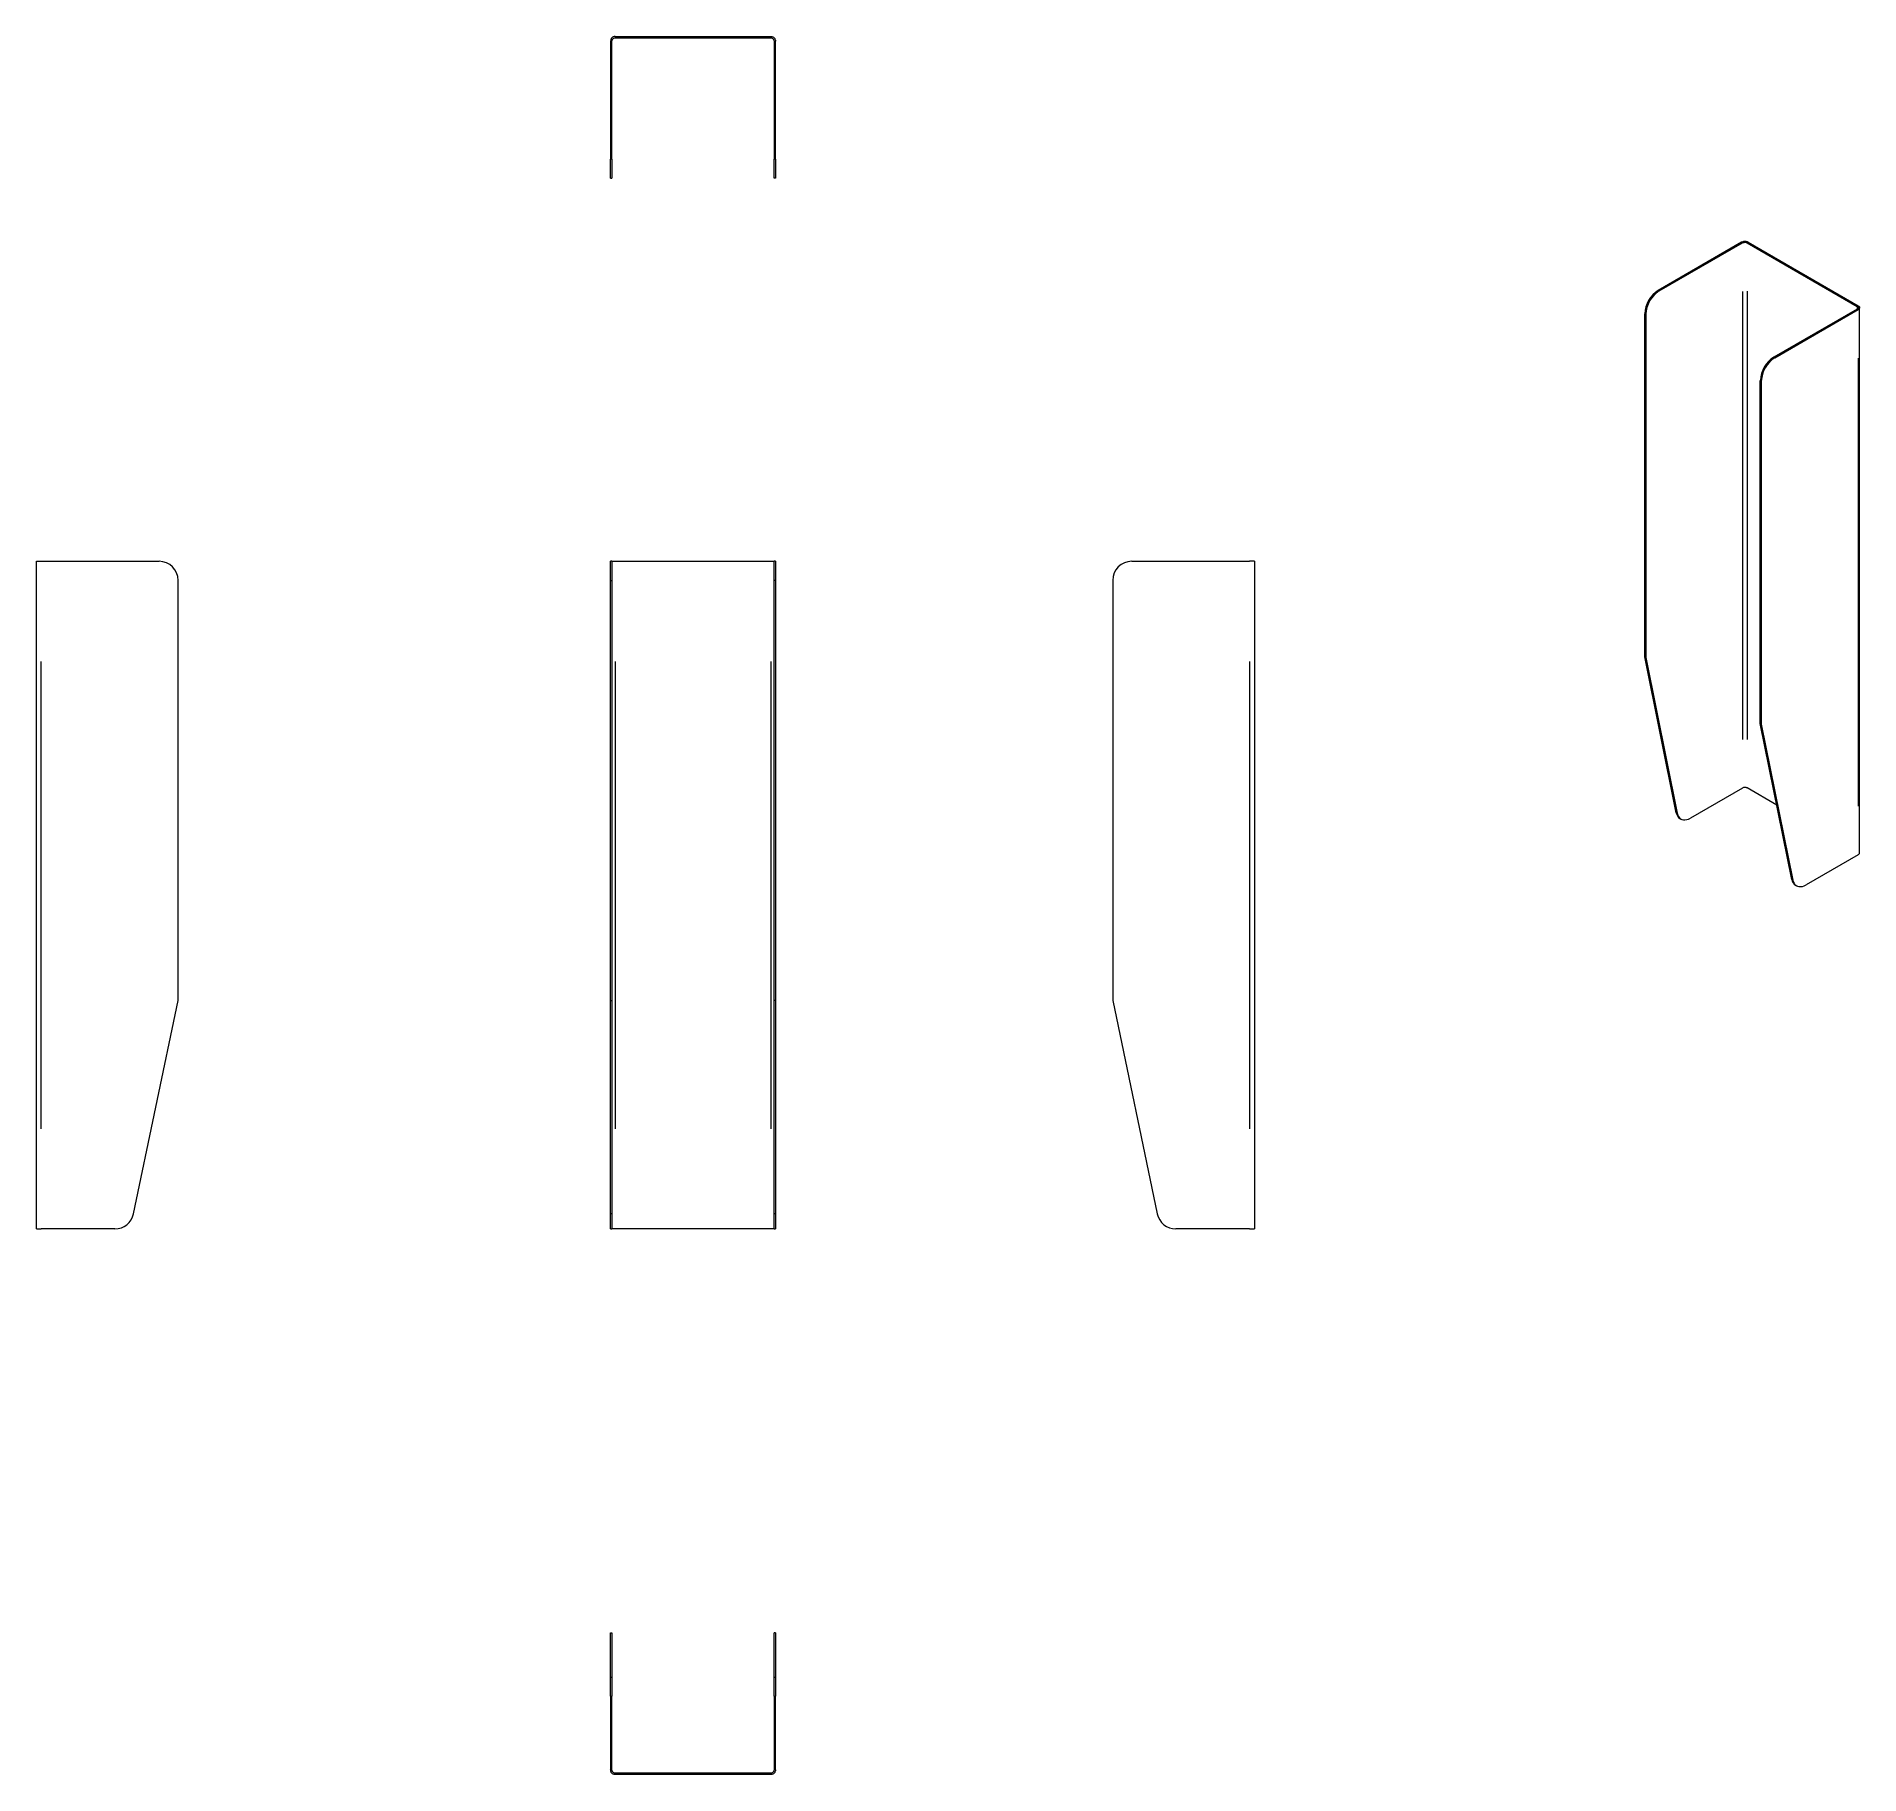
# Model space of a CAD drawing. Header units: millimetres. Extents: x 2390 to 4301, y 2300 to 4122.
import ezdxf

# ---------------------------------------------------------------- set-up
doc = ezdxf.new("R2010")
doc.units = ezdxf.units.MM

msp = doc.modelspace()

# ---------------------------------------------------------------- linework, layer by layer
at = {"color": 7, "linetype": 'Continuous', "lineweight": 15}
for p, q in [((2991.8, 4117.1), (2991.8, 3993.6)), ((2993.2, 3993.6), (2993.2, 4117.1)), ((2996.5, 4122.1), (3159.8, 4122.1)), ((2996.5, 4120.6), (3159.8, 4120.6)), ((3163.1, 4117.1), (3163.1, 3993.6)), ((3164.6, 3993.6), (3164.6, 4117.1)), ((2991.8, 3973.6), (2991.8, 3993.6)), ((2993.2, 3993.6), (2993.2, 3973.6)), ((3163.1, 3973.6), (3163.1, 3993.6)), ((3164.6, 3993.6), (3164.6, 3973.6)), ((2991.8, 3973.6), (2993.2, 3973.6)), ((3164.6, 3973.6), (3163.1, 3973.6)), ((4177.4, 3906.3), (4090.1, 3855.9)), ((4091.1, 3855.3), (4178.4, 3905.7)), ((4183.2, 3905.8), (4298.7, 3839.1)), ((4184.3, 3906.4), (4299.7, 3839.7)), ((4075.9, 3471.5), (4075.9, 3831.4)), ((4076.9, 3830.8), (4076.9, 3471)), ((4298.6, 3836.3), (4211.2, 3785.9)), ((4212.3, 3785.3), (4299.6, 3835.7)), ((4301.1, 3266.2), (4301.1, 3837.8)), ((4197.1, 3401.6), (4197.1, 3761.4)), ((4198.1, 3760.8), (4198.1, 3401)), ((2389.9, 2871.8), (2389.9, 3571.8)), ((2394.9, 3571.8), (2518.4, 3571.8)), ((2993.2, 3571.8), (2991.8, 3571.8)), ((2991.8, 3551.8), (2991.8, 3571.8)), ((2993.2, 3571.8), (2993.2, 3551.8)), ((2996.5, 3571.8), (3159.8, 3571.8)), ((3164.6, 3571.8), (3163.1, 3571.8)), ((3163.1, 3551.8), (3163.1, 3571.8)), ((3164.6, 3571.8), (3164.6, 3551.8)), ((3538.2, 3571.8), (3661.7, 3571.8)), ((3666.7, 3571.8), (3666.7, 2871.8)), ((2538.4, 3111.2), (2538.4, 3551.8)), ((2991.8, 3111.2), (2991.8, 3551.8)), ((2993.2, 3551.8), (2993.2, 3111.2)), ((3163.1, 3111.2), (3163.1, 3551.8)), ((3164.6, 3551.8), (3164.6, 3111.2)), ((3518.2, 3551.8), (3518.2, 3111.2)), ((4075.9, 3471.5), (4076.9, 3471)), ((4108.9, 3308.2), (4075.9, 3471.5)), ((4076.9, 3471), (4109.9, 3307.6)), ((4198.1, 3401), (4197.1, 3401.6)), ((4230.1, 3238.2), (4197.1, 3401.6)), ((4198.1, 3401), (4231.1, 3237.6)), ((4178.4, 3334.1), (4123.8, 3302.6)), ((4214.3, 3316.2), (4183.2, 3334.2)), ((4112.8, 3302.2), (4113.8, 3301.6)), ((4299.6, 3264.1), (4245, 3232.6)), ((4234, 3232.2), (4235, 3231.6)), ((2491.7, 2887.8), (2538.4, 3111.2)), ((2991.8, 2887.8), (2991.8, 3111.2)), ((2991.8, 3111.2), (2993.2, 3111.2)), ((2993.2, 3111.2), (2993.2, 2887.8)), ((3164.6, 3111.2), (3163.1, 3111.2)), ((3163.1, 2887.8), (3163.1, 3111.2)), ((3164.6, 3111.2), (3164.6, 2887.8)), ((3518.2, 3111.2), (3564.9, 2887.8)), ((2991.8, 2871.8), (2991.8, 2887.8)), ((2993.2, 2887.8), (2993.2, 2871.8)), ((3163.1, 2871.8), (3163.1, 2887.8)), ((3164.6, 2887.8), (3164.6, 2871.8)), ((2472.1, 2871.8), (2394.9, 2871.8)), ((2991.8, 2871.8), (2993.2, 2871.8)), ((3159.8, 2871.8), (2996.5, 2871.8)), ((3163.1, 2871.8), (3164.6, 2871.8)), ((3661.7, 2871.8), (3584.5, 2871.8)), ((2991.8, 2448.2), (2993.2, 2448.2)), ((2991.8, 2401.6), (2991.8, 2448.2)), ((2993.2, 2448.2), (2993.2, 2401.6)), ((3164.6, 2448.2), (3163.1, 2448.2)), ((3163.1, 2401.6), (3163.1, 2448.2)), ((3164.6, 2448.2), (3164.6, 2401.6)), ((2991.8, 2382), (2991.8, 2401.6)), ((2993.2, 2401.6), (2993.2, 2382)), ((3163.1, 2382), (3163.1, 2401.6)), ((3164.6, 2401.6), (3164.6, 2382)), ((2991.8, 2382), (2991.8, 2304.7)), ((2993.2, 2304.7), (2993.2, 2382)), ((3163.1, 2382), (3163.1, 2304.7)), ((3164.6, 2304.7), (3164.6, 2382)), ((3159.8, 2301.2), (2996.5, 2301.2)), ((3159.8, 2299.7), (2996.5, 2299.7))]:
    msp.add_line(p, q, dxfattribs=at)
at = {"color": 8, "linetype": 'Continuous', "lineweight": 15}
for p, q in [((2993, 3993.6), (2992, 3993.6)), ((3164.4, 3993.6), (3163.4, 3993.6)), ((4090.9, 3855.4), (4090.2, 3855.8)), ((4178.4, 3854.8), (4178.4, 3385)), ((4183.2, 3854.9), (4183.2, 3385.1)), ((4076, 3831.3), (4076.8, 3830.9)), ((4298.7, 3838.9), (4298.7, 3836.6)), ((4212.1, 3785.4), (4211.4, 3785.8)), ((4299.6, 3784.8), (4299.6, 3315.1)), ((4198, 3760.9), (4197.2, 3761.3)), ((2992, 3551.8), (2993, 3551.8)), ((3164.4, 3551.8), (3163.4, 3551.8)), ((2394.9, 2976.8), (2394.9, 3466.8)), ((2996.5, 3466.8), (2996.5, 2976.8)), ((3159.8, 3466.8), (3159.8, 2976.8)), ((3661.7, 3466.8), (3661.7, 2976.8)), ((4109.8, 3307.7), (4109.1, 3308.1)), ((4231, 3237.7), (4230.2, 3238.1)), ((2993, 2887.8), (2992, 2887.8)), ((3164.4, 2887.8), (3163.4, 2887.8)), ((2993, 2401.6), (2992, 2401.6)), ((3164.4, 2401.6), (3163.4, 2401.6)), ((2992, 2382), (2993, 2382)), ((3163.4, 2382), (3164.4, 2382))]:
    msp.add_line(p, q, dxfattribs=at)
at = {"color": 7, "linetype": 'Continuous', "lineweight": 15, "flags": 128}
for points in [[(4109.9, 3307.6), (4110.5, 3305.7), (4111.2, 3304.1), (4112.2, 3302.8), (4113.4, 3301.8), (4114.9, 3301.1), (4116.4, 3300.7), (4118.1, 3300.7), (4120, 3301), (4121.9, 3301.6), (4123.8, 3302.6)], [(4231.1, 3237.6), (4231.6, 3235.8), (4232.4, 3234.2), (4233.4, 3232.9), (4234.6, 3231.8), (4236, 3231.1), (4237.6, 3230.8), (4239.3, 3230.7), (4241.2, 3231), (4243, 3231.7), (4245, 3232.6)]]:
    msp.add_lwpolyline(points, dxfattribs=at)
at = {"color": 7, "linetype": 'Continuous', "lineweight": 15}
for centre, radius, start, end in [((4106.5, 3830), 30.6, 122.4871, 177.5129), ((4107.5, 3829.5), 30.6, 122.4873, 177.5127), ((4227.7, 3760.1), 30.6, 122.4871, 177.5129), ((4228.7, 3759.5), 30.6, 122.4873, 177.5127), ((2518.4, 3551.8), 20, 360, 90), ((3538.2, 3551.8), 20, 90, 180), ((4117.4, 3309.4), 8.52, 188.0146, 237.3701), ((4238.6, 3239.4), 8.52, 188.0146, 237.3701), ((2472.1, 2891.8), 20, 270, 348.1983), ((3584.5, 2891.8), 20, 191.8017, 270)]:
    msp.add_arc(centre, radius, start, end, dxfattribs=at)
for points, knots in [([(2996.5, 4122.1), (2996, 4122.1), (2995.4, 4122), (2994.5, 4121.7), (2994.2, 4121.5), (2993.6, 4121.1), (2993.4, 4120.9), (2992.9, 4120.4), (2992.7, 4120.2), (2992.4, 4119.6), (2992.2, 4119.3), (2991.9, 4118.4), (2991.8, 4117.7), (2991.8, 4117.1)], [0, 0, 0, 0, 0.25, 0.25, 0.375, 0.375, 0.5, 0.5, 0.625, 0.625, 0.75, 0.75, 1, 1, 1, 1]), ([(2993.2, 4117.1), (2993.2, 4117.5), (2993.3, 4118), (2993.6, 4118.8), (2993.8, 4119.3), (2994.5, 4119.9), (2994.9, 4120.2), (2995.7, 4120.6), (2996.1, 4120.6), (2996.5, 4120.6)], [0, 0, 0, 0, 0.25, 0.25, 0.5, 0.5, 0.75, 0.75, 1, 1, 1, 1]), ([(3159.8, 4122.1), (3160.4, 4122.1), (3161, 4122), (3161.9, 4121.7), (3162.1, 4121.5), (3162.7, 4121.1), (3162.9, 4120.9), (3163.4, 4120.4), (3163.6, 4120.2), (3164, 4119.6), (3164.1, 4119.3), (3164.5, 4118.4), (3164.6, 4117.7), (3164.6, 4117.1)], [0, 0, 0, 0, 0.25, 0.25, 0.375, 0.375, 0.5, 0.5, 0.625, 0.625, 0.75, 0.75, 1, 1, 1, 1]), ([(3159.8, 4120.6), (3160.2, 4120.6), (3160.6, 4120.6), (3161.4, 4120.2), (3161.8, 4119.9), (3162.5, 4119.3), (3162.7, 4118.8), (3163.1, 4118), (3163.1, 4117.5), (3163.1, 4117.1)], [0, 0, 0, 0, 0.25, 0.25, 0.5, 0.5, 0.75, 0.75, 1, 1, 1, 1]), ([(4184.3, 3906.4), (4183.9, 3906.6), (4183.4, 3906.8), (4182.5, 3907), (4182.2, 3907.1), (4181.5, 3907.1), (4181.2, 3907.2), (4180.5, 3907.1), (4180.2, 3907.1), (4179.5, 3907), (4179.2, 3907), (4178.3, 3906.7), (4177.8, 3906.5), (4177.4, 3906.3)], [0, 0, 0, 0, 0.25, 0.25, 0.375, 0.375, 0.5, 0.5, 0.625, 0.625, 0.75, 0.75, 1, 1, 1, 1]), ([(4178.4, 3905.7), (4178.7, 3905.9), (4179.1, 3906), (4179.9, 3906.2), (4180.4, 3906.3), (4181.3, 3906.3), (4181.8, 3906.3), (4182.6, 3906.1), (4183, 3905.9), (4183.2, 3905.8)], [0, 0, 0, 0, 0.25, 0.25, 0.5, 0.5, 0.75, 0.75, 1, 1, 1, 1]), ([(4298.7, 3839.1), (4299, 3838.9), (4299.2, 3838.7), (4299.5, 3838.3), (4299.6, 3838), (4299.6, 3837.5), (4299.5, 3837.2), (4299.1, 3836.7), (4298.9, 3836.5), (4298.6, 3836.3)], [0, 0, 0, 0, 0.25, 0.25, 0.5, 0.5, 0.75, 0.75, 1, 1, 1, 1]), ([(4299.7, 3839.7), (4300.1, 3839.5), (4300.5, 3839.2), (4300.9, 3838.7), (4301, 3838.5), (4301.1, 3838.1), (4301.1, 3837.9), (4301.1, 3837.5), (4301, 3837.4), (4300.9, 3837), (4300.8, 3836.8), (4300.4, 3836.3), (4300, 3836), (4299.6, 3835.7)], [0, 0, 0, 0, 0.25, 0.25, 0.375, 0.375, 0.5, 0.5, 0.625, 0.625, 0.75, 0.75, 1, 1, 1, 1]), ([(2389.9, 3571.8), (2389.9, 3571.8), (2390, 3571.8), (2390.4, 3571.8), (2390.5, 3571.8), (2390.9, 3571.8), (2391.1, 3571.8), (2391.6, 3571.8), (2391.9, 3571.8), (2392.5, 3571.8), (2392.8, 3571.8), (2393.7, 3571.8), (2394.3, 3571.8), (2394.9, 3571.8)], [0, 0, 0, 0, 0.25, 0.25, 0.375, 0.375, 0.5, 0.5, 0.625, 0.625, 0.75, 0.75, 1, 1, 1, 1]), ([(2993.2, 3571.8), (2993.2, 3571.8), (2993.3, 3571.8), (2993.6, 3571.8), (2993.8, 3571.8), (2994.5, 3571.8), (2994.9, 3571.8), (2995.7, 3571.8), (2996.1, 3571.8), (2996.5, 3571.8)], [0, 0, 0, 0, 0.25, 0.25, 0.5, 0.5, 0.75, 0.75, 1, 1, 1, 1]), ([(3159.8, 3571.8), (3160.2, 3571.8), (3160.6, 3571.8), (3161.4, 3571.8), (3161.8, 3571.8), (3162.5, 3571.8), (3162.7, 3571.8), (3163.1, 3571.8), (3163.1, 3571.8), (3163.1, 3571.8)], [0, 0, 0, 0, 0.25, 0.25, 0.5, 0.5, 0.75, 0.75, 1, 1, 1, 1]), ([(3666.7, 3571.8), (3666.7, 3571.8), (3666.6, 3571.8), (3666.2, 3571.8), (3666.1, 3571.8), (3665.7, 3571.8), (3665.5, 3571.8), (3665, 3571.8), (3664.7, 3571.8), (3664.2, 3571.8), (3663.8, 3571.8), (3662.9, 3571.8), (3662.3, 3571.8), (3661.7, 3571.8)], [0, 0, 0, 0, 0.25, 0.25, 0.375, 0.375, 0.5, 0.5, 0.625, 0.625, 0.75, 0.75, 1, 1, 1, 1]), ([(4183.2, 3334.2), (4183, 3334.3), (4182.6, 3334.5), (4181.8, 3334.7), (4181.3, 3334.7), (4180.4, 3334.7), (4179.9, 3334.7), (4179.1, 3334.4), (4178.7, 3334.3), (4178.4, 3334.1)], [0, 0, 0, 0, 0.25, 0.25, 0.5, 0.5, 0.75, 0.75, 1, 1, 1, 1]), ([(4299.6, 3264.1), (4299.9, 3264.4), (4300.7, 3264.9), (4301.1, 3265.7), (4301.1, 3266.1), (4301, 3266.2)], [0, 0, 0, 0, 0.436342, 0.873011, 1, 1, 1, 1]), ([(2389.9, 2871.8), (2389.9, 2871.8), (2390, 2871.8), (2390.4, 2871.8), (2390.5, 2871.8), (2390.9, 2871.8), (2391.1, 2871.8), (2391.6, 2871.8), (2391.9, 2871.8), (2392.5, 2871.8), (2392.8, 2871.8), (2393.7, 2871.8), (2394.3, 2871.8), (2394.9, 2871.8)], [0, 0, 0, 0, 0.25, 0.25, 0.375, 0.375, 0.5, 0.5, 0.625, 0.625, 0.75, 0.75, 1, 1, 1, 1]), ([(2996.5, 2871.8), (2996.1, 2871.8), (2995.7, 2871.8), (2994.9, 2871.8), (2994.5, 2871.8), (2993.8, 2871.8), (2993.6, 2871.8), (2993.3, 2871.8), (2993.2, 2871.8), (2993.2, 2871.8)], [0, 0, 0, 0, 0.25, 0.25, 0.5, 0.5, 0.75, 0.75, 1, 1, 1, 1]), ([(3163.1, 2871.8), (3163.1, 2871.8), (3163.1, 2871.8), (3162.7, 2871.8), (3162.5, 2871.8), (3161.8, 2871.8), (3161.4, 2871.8), (3160.6, 2871.8), (3160.2, 2871.8), (3159.8, 2871.8)], [0, 0, 0, 0, 0.25, 0.25, 0.5, 0.5, 0.75, 0.75, 1, 1, 1, 1]), ([(3661.7, 2871.8), (3662.3, 2871.8), (3662.9, 2871.8), (3663.8, 2871.8), (3664.2, 2871.8), (3664.7, 2871.8), (3665, 2871.8), (3665.5, 2871.8), (3665.7, 2871.8), (3666.1, 2871.8), (3666.2, 2871.8), (3666.6, 2871.8), (3666.7, 2871.8), (3666.7, 2871.8)], [0, 0, 0, 0, 0.25, 0.25, 0.375, 0.375, 0.5, 0.5, 0.625, 0.625, 0.75, 0.75, 1, 1, 1, 1]), ([(2996.5, 2299.7), (2996, 2299.7), (2995.4, 2299.9), (2994.5, 2300.2), (2994.2, 2300.4), (2993.6, 2300.7), (2993.4, 2301), (2992.9, 2301.5), (2992.7, 2301.7), (2992.4, 2302.3), (2992.2, 2302.6), (2991.9, 2303.5), (2991.8, 2304.2), (2991.8, 2304.7)], [0, 0, 0, 0, 0.25, 0.25, 0.375, 0.375, 0.5, 0.5, 0.625, 0.625, 0.75, 0.75, 1, 1, 1, 1]), ([(2996.5, 2301.2), (2996.1, 2301.2), (2995.7, 2301.3), (2994.9, 2301.7), (2994.5, 2301.9), (2993.8, 2302.6), (2993.6, 2303), (2993.3, 2303.9), (2993.2, 2304.3), (2993.2, 2304.7)], [0, 0, 0, 0, 0.25, 0.25, 0.5, 0.5, 0.75, 0.75, 1, 1, 1, 1]), ([(3164.6, 2304.7), (3164.6, 2304.2), (3164.5, 2303.5), (3164.1, 2302.6), (3164, 2302.3), (3163.6, 2301.7), (3163.4, 2301.5), (3162.9, 2301), (3162.7, 2300.7), (3162.1, 2300.4), (3161.9, 2300.2), (3161, 2299.9), (3160.4, 2299.7), (3159.8, 2299.7)], [0, 0, 0, 0, 0.25, 0.25, 0.375, 0.375, 0.5, 0.5, 0.625, 0.625, 0.75, 0.75, 1, 1, 1, 1]), ([(3163.1, 2304.7), (3163.1, 2304.3), (3163.1, 2303.9), (3162.7, 2303), (3162.5, 2302.6), (3161.8, 2301.9), (3161.4, 2301.7), (3160.6, 2301.3), (3160.2, 2301.2), (3159.8, 2301.2)], [0, 0, 0, 0, 0.25, 0.25, 0.5, 0.5, 0.75, 0.75, 1, 1, 1, 1])]:
    msp.add_open_spline(points, degree=3, knots=knots, dxfattribs=at)

doc.saveas('drawing.dxf')
